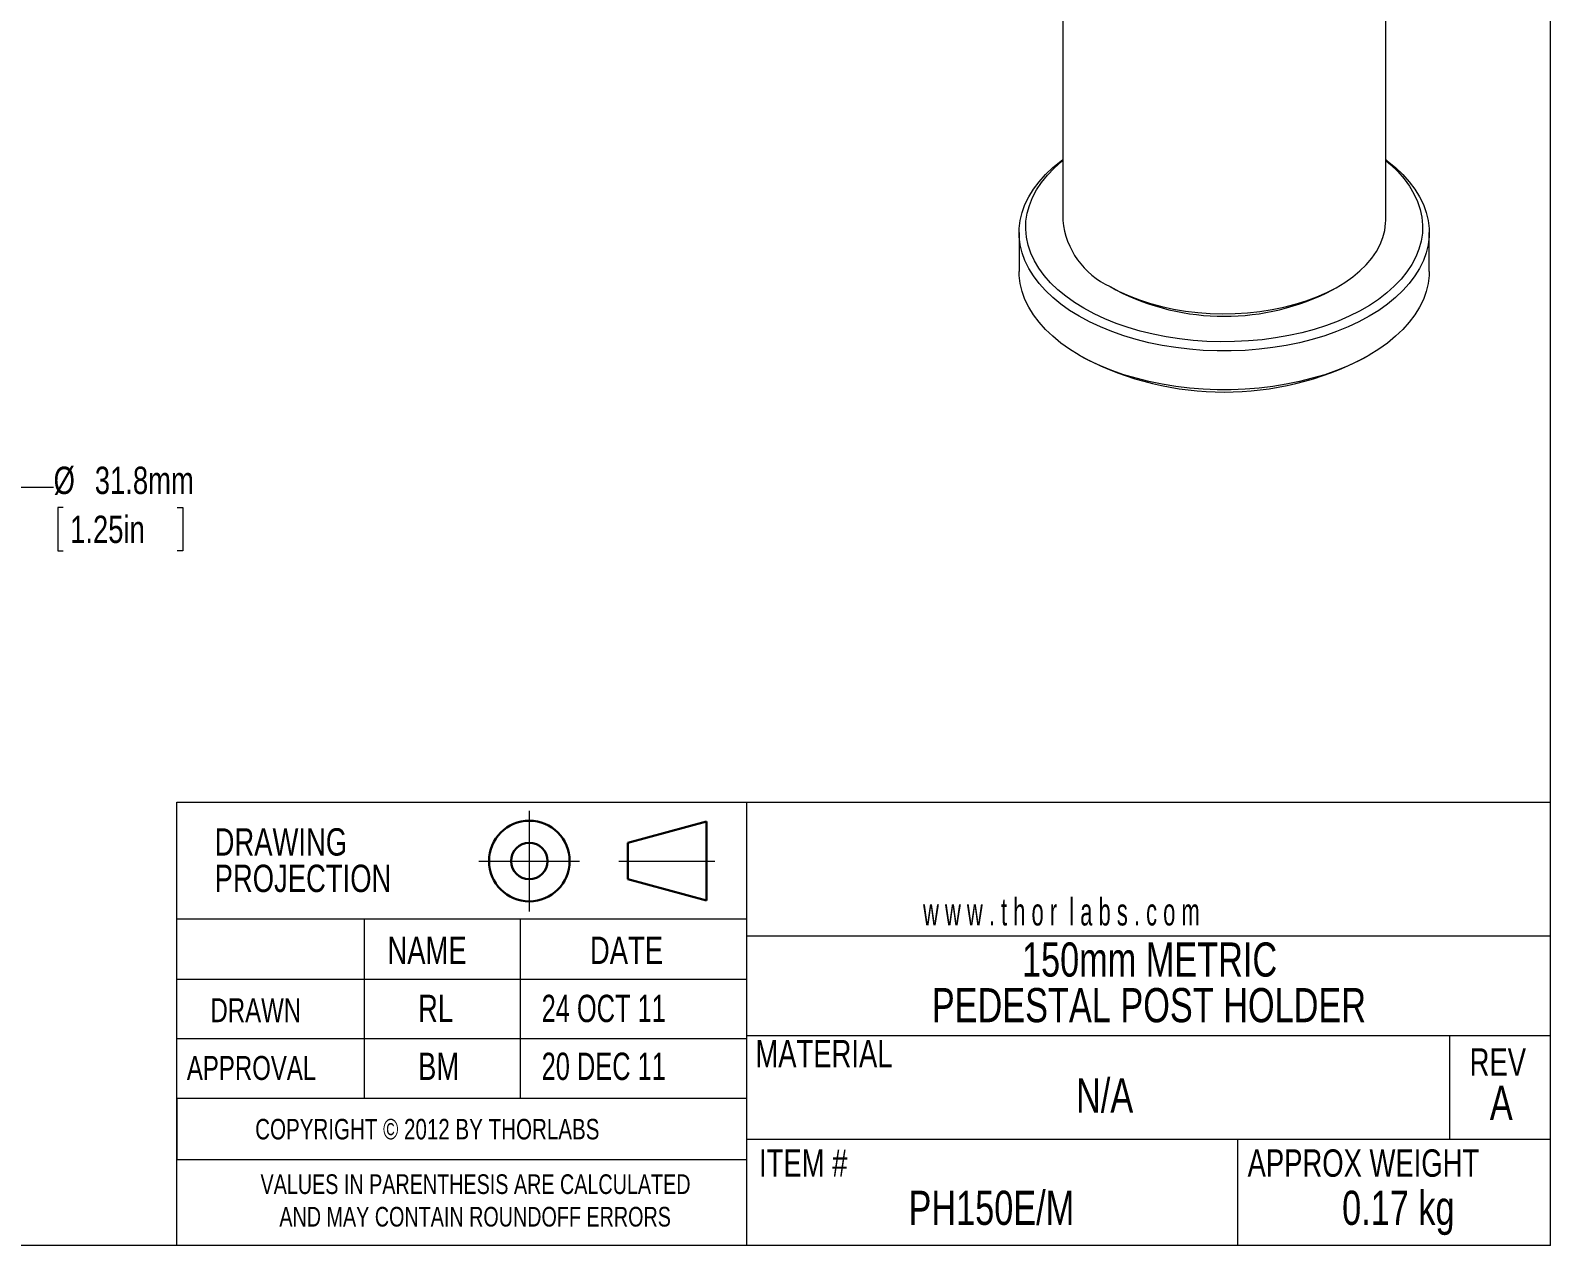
# Model space of a CAD drawing. Header units: millimetres. Extents: x 2 to 278, y 1 to 215.
# Drawn here: x 160.3 to 278, y 0.9 to 95 of the extents above; entities that cross this region are included whole.
import ezdxf

# ---------------------------------------------------------------- set-up
doc = ezdxf.new("R2010")
doc.units = ezdxf.units.MM
doc.header["$PDSIZE"] = -1
doc.linetypes.add('CENTERX2', pattern=[20.32, 12.7, -2.54, 2.54, -2.54])
doc.styles.add('SLDTEXTSTYLE0', font='TXT', dxfattribs={"width": 0.75})
doc.styles.add('SLDTEXTSTYLE1', font='TXT', dxfattribs={"width": 0.694444})
doc.styles.add('SLDTEXTSTYLE2', font='TXT', dxfattribs={"width": 0.6})
doc.dimstyles.new('SLDDIMSTYLE5', dxfattribs={"dimtxt": 2.116667, "dimasz": 3.175, "dimexe": 0, "dimexo": 0.0625, "dimgap": 0.529167, "dimtad": 0, "dimtih": 1, "dimtoh": 1, "dimdec": 1, "dimrnd": 1e-09, "dimzin": 12, "dimdsep": 46, "dimtxsty": 'SLDTEXTSTYLE0', "dimsah": 1, "dimcen": 0, "dimadec": 0, "dimazin": 3, "dimtfac": 1, "dimtdec": 1, "dimtofl": 0, "dimtmove": 0, "dimatfit": 3, "dimfxl": 1, "dimfrac": 2, "dimtolj": 1, "dimtzin": 12, "dimarcsym": 0})

# ---------------------------------------------------------------- blocks, each defined once
blk = doc.blocks.new('Third Angle Projection Block')
at = {"color": 7, "linetype": 'CENTERX2', "lineweight": 0}
for p, q in [((101.48, 23.81), (101.48, 14.07)), ((96.6, 18.94), (106.35, 18.94)), ((110.14, 18.94), (119.45, 18.94))]:
    blk.add_line(p, q, dxfattribs=at)
at = {"color": 7, "linetype": 'Continuous', "lineweight": 30}
for p, q in [((118.62, 22.75), (111, 20.71)), ((118.62, 15.13), (118.62, 22.75)), ((111, 20.71), (111, 17.17)), ((111, 17.17), (118.62, 15.13))]:
    blk.add_line(p, q, dxfattribs=at)
for radius in [3.9, 1.77]:
    blk.add_circle((101.48, 18.94), radius, dxfattribs=at)
at = {"color": 7, "linetype": 'Continuous', "lineweight": 0}
blk.add_point((101.48, 18.94), dxfattribs=at)
blk = doc.blocks.new('SW_NOTE_0')
at = {"color": 0, "linetype": 'Continuous', "lineweight": 0, "char_height": 1.524, "attachment_point": 2, "style": 'SLDTEXTSTYLE0'}
for s, insert in [('VALUES IN PARENTHESIS ARE CALCULATED', (19.91, 1.96)), ('AND MAY CONTAIN ROUNDOFF ERRORS', (19.88, -0.56))]:
    blk.add_mtext(s, dxfattribs=dict(at, insert=insert))
blk = doc.blocks.new('SW_NOTE_1')
at = {"color": 0, "linetype": 'Continuous', "lineweight": 0, "char_height": 2.117, "attachment_point": 1, "style": 'SLDTEXTSTYLE0'}
for s, insert in [('DRAWING', (0, 2.73)), ('PROJECTION', (0, -0.09))]:
    blk.add_mtext(s, dxfattribs=dict(at, insert=insert))
blk = doc.blocks.new('SW_NOTE_3')
at = {"color": 0, "linetype": 'Continuous', "lineweight": 0, "char_height": 2.6458, "attachment_point": 2, "style": 'SLDTEXTSTYLE0'}
for s, insert in [('150mm METRIC', (12.69, 3.41)), ('PEDESTAL POST HOLDER', (12.64, -0.12))]:
    blk.add_mtext(s, dxfattribs=dict(at, insert=insert))
blk = doc.blocks.new('*D18')
at = {"color": 7, "linetype": 'Continuous', "lineweight": 0}
for p, q in [((149.65, 50.62), (158.27, 59.61)), ((158.27, 59.61), (162.08, 59.61)), ((162.83, 58.04), (162.4, 58.04)), ((162.4, 58.04), (162.4, 54.68)), ((171.66, 58.04), (172.09, 58.04)), ((172.09, 58.04), (172.09, 54.68)), ((162.4, 54.68), (162.83, 54.68)), ((172.09, 54.68), (171.66, 54.68))]:
    blk.add_line(p, q, dxfattribs=at)
blk.add_solid([(149.65, 50.62), (152.22, 52.56), (151.48, 53.27)], dxfattribs=at)
at = {"color": 7, "linetype": 'Continuous', "lineweight": 0, "char_height": 2.117, "attachment_point": 1, "style": 'SLDTEXTSTYLE0'}
for s, insert in [('%%c', (162.08, 61.2, -5.96)), ('31.8mm', (165.27, 61.2, -5.96)), ('1.25in', (163.36, 57.41, -5.96))]:
    blk.add_mtext(s, dxfattribs=dict(at, insert=insert))

msp = doc.modelspace()

# ---------------------------------------------------------------- linework, layer by layer
at = {"color": 7, "linetype": 'Continuous', "lineweight": 0}
for p, q in [((277.99, 0.9), (277.99, 214.65)), ((265.22, 80.25), (265.22, 199.1)), ((240.22, 178.43), (240.22, 80.25)), ((236.84, 79.32), (236.84, 76.31)), ((268.59, 76.31), (268.59, 79.32)), ((243.88, 75.15), (244.33, 74.89)), ((261.11, 74.89), (261.56, 75.15)), ((241.49, 69.83), (241.85, 69.63)), ((263.59, 69.63), (263.95, 69.83)), ((277.99, 35.24), (277.99, 50.03)), ((171.63, 7.56), (171.63, 35.24)), ((171.63, 35.24), (215.74, 35.24)), ((215.74, 35.24), (215.74, 0.9)), ((215.74, 35.24), (277.99, 35.24)), ((171.63, 12.3), (171.63, 26.17)), ((171.63, 0.9), (171.63, 26.17)), ((215.74, 26.17), (171.63, 26.17)), ((186.13, 26.17), (186.13, 12.3)), ((198.21, 26.17), (198.21, 12.3)), ((215.74, 24.89), (277.99, 24.89)), ((215.74, 21.49), (171.63, 21.49)), ((215.74, 16.92), (171.63, 16.92)), ((215.74, 17.16), (277.99, 17.16)), ((270.17, 17.16), (270.17, 9.14)), ((215.74, 12.3), (171.63, 12.3)), ((171.63, 12.3), (171.63, 7.56)), ((215.74, 9.14), (277.99, 9.14)), ((253.75, 9.14), (253.75, 0.9)), ((171.63, 7.56), (215.74, 7.56)), ((277.99, 0.9), (1.58, 0.9))]:
    msp.add_line(p, q, dxfattribs=at)
at = {"color": 7, "linetype": 'Continuous', "lineweight": 0, "flags": 128}
for points in [[(265.22, 84.97), (265.37, 84.86), (265.99, 84.35), (266.56, 83.81), (267.05, 83.26), (267.49, 82.68), (267.85, 82.09), (268.14, 81.49), (268.36, 80.88), (268.51, 80.26), (268.58, 79.63), (268.58, 79.01), (268.51, 78.38), (268.36, 77.76), (268.14, 77.15), (267.85, 76.55), (267.49, 75.96), (267.05, 75.38), (266.56, 74.83), (265.99, 74.29), (265.37, 73.78), (264.68, 73.3), (263.94, 72.84), (263.15, 72.41), (262.31, 72.02), (261.42, 71.66), (260.5, 71.33), (259.54, 71.04), (258.54, 70.79), (257.52, 70.58), (256.48, 70.42), (255.42, 70.29), (254.34, 70.2), (253.26, 70.16), (252.18, 70.16), (251.09, 70.2), (250.02, 70.29), (248.96, 70.42), (247.92, 70.58), (246.89, 70.79), (245.9, 71.04), (244.94, 71.33), (244.01, 71.66), (243.13, 72.02), (242.29, 72.41), (241.49, 72.84), (240.75, 73.3), (240.07, 73.78), (239.44, 74.29), (238.88, 74.83), (238.38, 75.38), (237.95, 75.96), (237.59, 76.55), (237.29, 77.15), (237.07, 77.76), (236.93, 78.38), (236.85, 79.01), (236.85, 79.63), (236.93, 80.26), (237.07, 80.88), (237.29, 81.49), (237.59, 82.09), (237.95, 82.68), (238.38, 83.26), (238.88, 83.81), (239.44, 84.35), (240.07, 84.86), (240.22, 84.97)], [(265.22, 84.89), (265.61, 84.57), (266.16, 84.04), (266.65, 83.48), (267.06, 82.91), (267.41, 82.33), (267.69, 81.73), (267.9, 81.12), (268.03, 80.51), (268.08, 79.89), (268.06, 79.27), (267.97, 78.65), (267.8, 78.04), (267.56, 77.44), (267.25, 76.85), (266.86, 76.27), (266.41, 75.71), (265.89, 75.17), (265.31, 74.65), (264.66, 74.15), (263.96, 73.68), (263.2, 73.25), (262.39, 72.84), (261.53, 72.47), (260.63, 72.13), (259.69, 71.83), (258.72, 71.57), (257.72, 71.35), (256.7, 71.17), (255.65, 71.03), (254.59, 70.93), (253.52, 70.88), (252.45, 70.86), (251.38, 70.9), (250.31, 70.97), (249.26, 71.09), (248.23, 71.25), (247.21, 71.45), (246.22, 71.69), (245.27, 71.98), (244.35, 72.29), (243.47, 72.65), (242.64, 73.04), (241.85, 73.46), (241.12, 73.91), (240.45, 74.4), (239.83, 74.9), (239.28, 75.43), (238.79, 75.99), (238.37, 76.56), (238.02, 77.14), (237.75, 77.74), (237.54, 78.35), (237.41, 78.96), (237.35, 79.58), (237.37, 80.2), (237.47, 80.82), (237.63, 81.43), (237.87, 82.03), (238.19, 82.62), (238.57, 83.2), (239.03, 83.76), (239.55, 84.3), (240.13, 84.82), (240.22, 84.89)], [(243.88, 75.15), (244.59, 74.77), (245.35, 74.42), (246.16, 74.11), (247, 73.84), (247.88, 73.6), (248.79, 73.4), (249.72, 73.25), (250.67, 73.13), (251.63, 73.06), (252.6, 73.04), (253.57, 73.05), (254.53, 73.11), (255.48, 73.22), (256.42, 73.36), (257.33, 73.55), (258.22, 73.77), (259.07, 74.04), (259.89, 74.34), (260.66, 74.68), (261.38, 75.05), (262.06, 75.46), (262.67, 75.89), (263.23, 76.35), (263.72, 76.83), (264.15, 77.33), (264.51, 77.85), (264.79, 78.39), (265.01, 78.93), (265.15, 79.48), (265.21, 80.04), (265.22, 80.25)], [(268.59, 76.31), (268.58, 76), (268.51, 75.38), (268.36, 74.76), (268.14, 74.14), (267.85, 73.54), (267.49, 72.95), (267.05, 72.38), (266.56, 71.82), (265.99, 71.29), (265.37, 70.77), (264.68, 70.29), (263.94, 69.83), (263.15, 69.4), (262.31, 69.01), (261.42, 68.65), (260.5, 68.32), (259.54, 68.04), (258.54, 67.79), (257.52, 67.58), (256.48, 67.41), (255.42, 67.28), (254.34, 67.2), (253.26, 67.15), (252.18, 67.15), (251.09, 67.2), (250.02, 67.28), (248.96, 67.41), (247.92, 67.58), (246.89, 67.79), (245.9, 68.04), (244.94, 68.32), (244.01, 68.65), (243.13, 69.01), (242.29, 69.4), (241.49, 69.83), (240.75, 70.29), (240.07, 70.77), (239.44, 71.29), (238.88, 71.82), (238.38, 72.38), (237.95, 72.95), (237.59, 73.54), (237.29, 74.14), (237.07, 74.76), (236.93, 75.38), (236.85, 76), (236.84, 76.31)]]:
    msp.add_lwpolyline(points, dxfattribs=at)
at = {"color": 7, "linetype": 'Continuous', "lineweight": 0}
for centre, radius, start, end in [((246.5, 80.9), 6.32, 185.8456, 245.4745), ((252.72, 91.07), 18.23, 242.5962, 297.4092), ((252.72, 90.53), 23.56, 242.5338, 297.4662)]:
    msp.add_arc(centre, radius, start, end, dxfattribs=at)

# ---------------------------------------------------------------- block references
at = {"color": 7, "linetype": 'Continuous', "xscale": 0.8, "yscale": 0.8, "zscale": 0.8}
msp.add_blockref('Third Angle Projection Block', (117.73, 15.52), dxfattribs=at)
at = {"color": 7, "linetype": 'Continuous', "lineweight": 0}
for name, p in [('SW_NOTE_1', (174.55, 30.48)), ('SW_NOTE_3', (234.25, 20.96)), ('SW_NOTE_0', (174.84, 4.46))]:
    msp.add_blockref(name, p, dxfattribs=at)

# ---------------------------------------------------------------- texts
for s, insert, char_height, attachment_point, style in [('w w w . t h o r  l a b s . c o m', (229.4, 27.8), 2.1167, 1, 'SLDTEXTSTYLE2'), ('NAME', (187.93, 24.82), 2.117, 1, 'SLDTEXTSTYLE0'), ('DATE', (203.61, 24.82), 2.117, 1, 'SLDTEXTSTYLE0'), ('DRAWN', (174.23, 20.05), 1.852, 1, 'SLDTEXTSTYLE0'), ('RL', (190.3, 20.32), 2.117, 1, 'SLDTEXTSTYLE0'), ('24 OCT 11', (199.87, 20.32), 2.117, 1, 'SLDTEXTSTYLE1'), ('MATERIAL', (216.42, 16.82), 2.117, 1, 'SLDTEXTSTYLE0'), ('APPROVAL', (172.4, 15.58), 1.852, 1, 'SLDTEXTSTYLE0'), ('BM', (190.3, 15.84), 2.117, 1, 'SLDTEXTSTYLE0'), ('20 DEC 11', (199.87, 15.84), 2.117, 1, 'SLDTEXTSTYLE1'), ('REV', (271.72, 16.17), 2.117, 1, 'SLDTEXTSTYLE0'), ('N/A', (243.46, 13.85), 2.646, 2, 'SLDTEXTSTYLE0'), ('A', (274.17, 13.28), 2.65, 2, 'SLDTEXTSTYLE0'), ('COPYRIGHT © 2012 BY THORLABS', (177.69, 10.71), 1.5875, 1, 'SLDTEXTSTYLE0'), ('ITEM #', (216.7, 8.35), 2.117, 1, 'SLDTEXTSTYLE0'), ('APPROX WEIGHT', (254.53, 8.35), 2.1167, 1, 'SLDTEXTSTYLE0'), ('PH150E/M', (234.69, 5.15), 2.646, 2, 'SLDTEXTSTYLE0'), ('0.17 kg', (266.2, 5.15), 2.646, 2, 'SLDTEXTSTYLE0')]:
    msp.add_mtext(s, dxfattribs=dict(at, insert=insert, char_height=char_height, attachment_point=attachment_point, style=style))

# ---------------------------------------------------------------- dimensions: what is measured, and where the dimension line sits
dim = msp.add_diameter_dim_2p(p1=(127.68956, 27.69651), p2=(149.65392, 50.62312), dimstyle='SLDDIMSTYLE5', dxfattribs=at)
dim.commit()
dim.dimension.update_dxf_attribs({"geometry": '*D18', "text_midpoint": (169.91374, 59.6125), "dimtype": 163})

doc.saveas('drawing.dxf')
